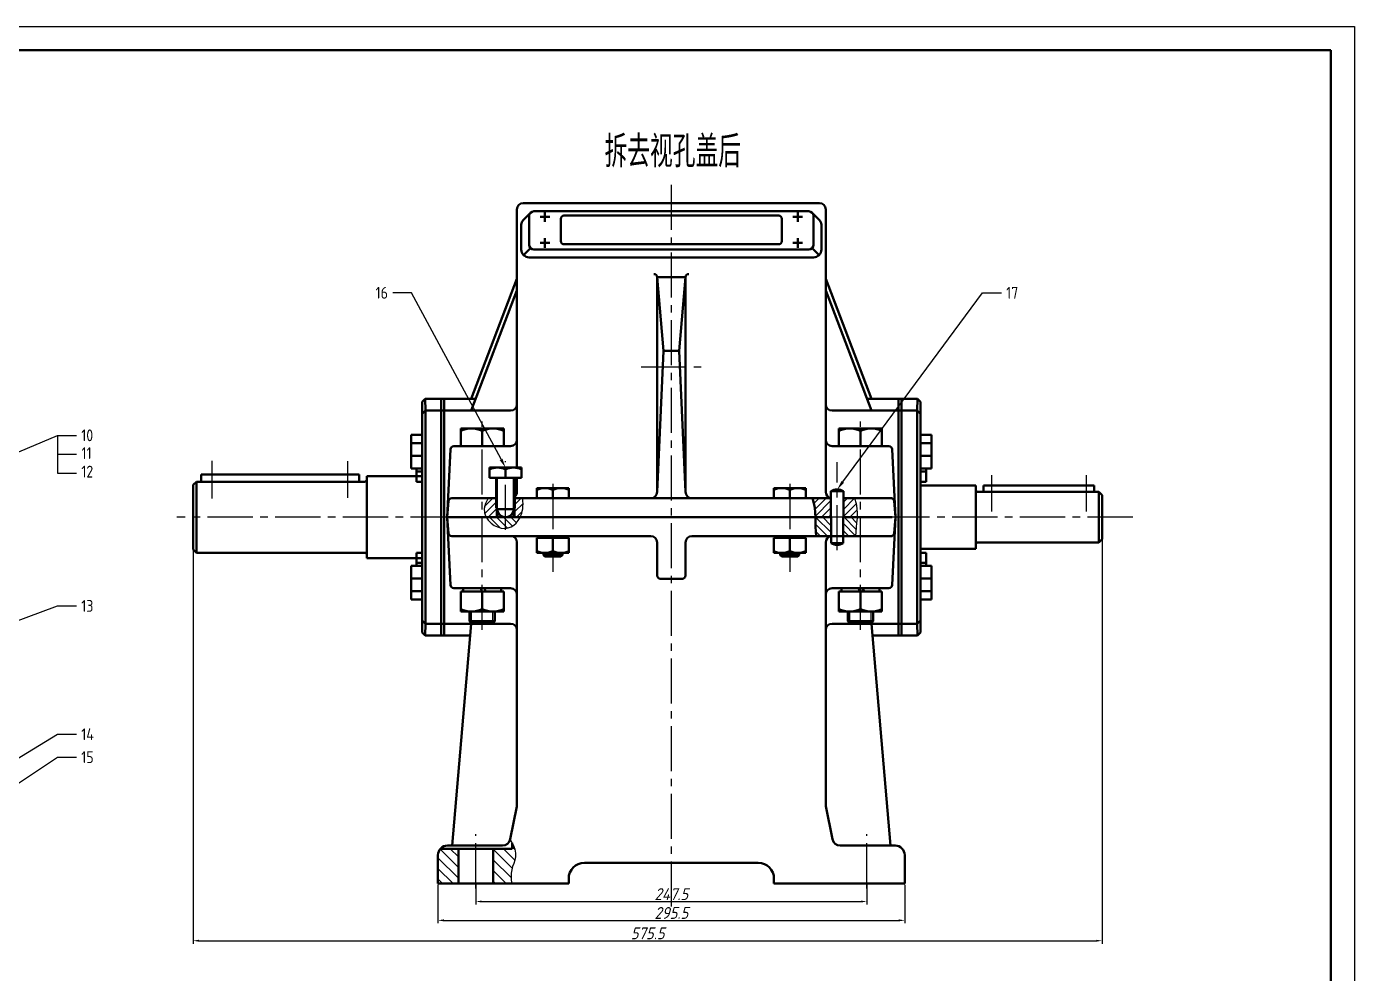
# Model space of a CAD drawing. Header units: millimetres. Extents: x -3078 to 425, y -739 to 825.
# Drawn here: x -2450 to -1889, y 229 to 629 of the extents above; entities that cross this region are included whole.
import ezdxf
from ezdxf import colors
from ezdxf.entities.mleader import LeaderData, LeaderLine
from ezdxf.math import Vec2, Vec3

# ---------------------------------------------------------------- set-up
doc = ezdxf.new("R2010")
doc.units = ezdxf.units.MM
doc.linetypes.add('CENTER2', pattern=[28.575, 19.05, -3.175, 3.175, -3.175])
doc.layers.add('中心线', color=1, linetype='CENTER2')
doc.layers.add('细实线', color=7, linetype='Continuous')
doc.layers.add('图层1', color=7, linetype='Continuous', lineweight=50)
doc.layers.add('粗实线', color=7, linetype='Continuous', lineweight=50)
doc.styles.add('GB字体', font='gbenor.shx', dxfattribs={"height": 5, "bigfont": 'gbcbig.shx'})
doc.styles.add('公差', font='gbenor.shx', dxfattribs={"height": 5})
doc.styles.add('标注', font='isocp.shx', dxfattribs={"oblique": 15, "height": 5, "bigfont": 'gbcbig.shx'})
doc.dimstyles.new('1比1.5', dxfattribs={"dimtxt": 5, "dimasz": 2.5, "dimexe": 1.25, "dimexo": 0.625, "dimtad": 1, "dimlfac": 1.5, "dimdsep": 46, "dimtxsty": '标注', "dimcen": 2.5, "dimadec": 0, "dimazin": 0, "dimtfac": 1, "dimtmove": 0, "dimatfit": 3, "dimfxl": 1, "dimarcsym": 0})
pattern_1 = [(135, (-3048.1508, 293.5934), (-1.4967094, -1.4967094), [])]
pattern_2 = [(45, (-3048.1508, 293.5934), (-1.4967094, 1.4967094), [])]

# ---------------------------------------------------------------- blocks, each defined once
blk = doc.blocks.new('*D59')
at = {"layer": 'Defpoints', "color": 0, "transparency": 16777216}
for p in [(-2260.33, 267.36), (-2095.33, 267.36), (-2095.33, 259.73)]:
    blk.add_point(p, dxfattribs=at)
at = {"layer": '细实线', "color": 0, "lineweight": -2, "transparency": 16777216}
for p, q in [((-2260.33, 266.74), (-2260.33, 258.48)), ((-2095.33, 266.74), (-2095.33, 258.48)), ((-2257.83, 259.73), (-2097.83, 259.73))]:
    blk.add_line(p, q, dxfattribs=at)
at = {"layer": '细实线', "color": 0, "transparency": 16777216}
for points in [[(-2257.83, 260.15), (-2257.83, 259.31), (-2260.33, 259.73)], [(-2097.83, 260.15), (-2097.83, 259.31), (-2095.33, 259.73)]]:
    blk.add_solid(points, dxfattribs=at)
at = {"layer": '细实线', "color": 0, "transparency": 16777216, "insert": (-2177.83, 262.85), "char_height": 5, "attachment_point": 5, "style": '标注'}
blk.add_mtext('247.5', dxfattribs=at)
blk = doc.blocks.new('*D60')
at = {"layer": 'Defpoints', "color": 0, "transparency": 16777216}
for p in [(-2276.33, 267.36), (-2079.33, 267.36), (-2079.33, 251.78)]:
    blk.add_point(p, dxfattribs=at)
at = {"layer": '细实线', "color": 0, "lineweight": -2, "transparency": 16777216}
for p, q in [((-2276.33, 266.74), (-2276.33, 250.53)), ((-2079.33, 266.74), (-2079.33, 250.53)), ((-2273.83, 251.78), (-2081.83, 251.78))]:
    blk.add_line(p, q, dxfattribs=at)
at = {"layer": '细实线', "color": 0, "transparency": 16777216}
for points in [[(-2273.83, 252.2), (-2273.83, 251.36), (-2276.33, 251.78)], [(-2081.83, 252.2), (-2081.83, 251.36), (-2079.33, 251.78)]]:
    blk.add_solid(points, dxfattribs=at)
at = {"layer": '细实线', "color": 0, "transparency": 16777216, "insert": (-2177.83, 254.91), "char_height": 5, "attachment_point": 5, "style": '标注'}
blk.add_mtext('295.5', dxfattribs=at)
blk = doc.blocks.new('*D61')
at = {"layer": 'Defpoints', "color": 0, "transparency": 16777216}
for p in [(-2379.67, 422.03), (-1996, 422.03), (-1996, 243.18)]:
    blk.add_point(p, dxfattribs=at)
at = {"layer": '细实线', "color": 0, "lineweight": -2, "transparency": 16777216}
for p, q in [((-2379.67, 421.41), (-2379.67, 241.93)), ((-1996, 421.41), (-1996, 241.93)), ((-2377.17, 243.18), (-1998.5, 243.18))]:
    blk.add_line(p, q, dxfattribs=at)
at = {"layer": '细实线', "color": 0, "transparency": 16777216}
for points in [[(-2377.17, 243.6), (-2377.17, 242.76), (-2379.67, 243.18)], [(-1998.5, 243.6), (-1998.5, 242.76), (-1996, 243.18)]]:
    blk.add_solid(points, dxfattribs=at)
at = {"layer": '细实线', "color": 0, "transparency": 16777216, "insert": (-2187.83, 246.3), "char_height": 5, "attachment_point": 5, "style": '标注'}
blk.add_mtext('575.5', dxfattribs=at)

msp = doc.modelspace()

# ---------------------------------------------------------------- hatches: boundary and pattern name
at = {"layer": '细实线'}
h = msp.add_hatch(dxfattribs=at)
h.set_pattern_fill('ANSI31', color=256, scale=0.666667)
h.set_pattern_definition(pattern_2)
edge = h.paths.add_edge_path()
edge.add_line((-2251.8343, 426.03), (-2251.8343, 430.03))
edge.add_line((-2251.8343, 430.03), (-2255.1329, 430.03))
edge.add_spline(control_points=[(-2255.1329, 430.03), (-2257.2671, 426.8774), (-2257.1403, 424.1432), (-2256.0006, 422.03)], knot_values=[0.11115234, 0.11115234, 0.11115234, 0.11115234, 0.56968515, 0.56968515, 0.56968515, 0.56968515], degree=3, periodic=0)
edge.add_line((-2256.0006, 422.03), (-2251.8343, 422.03))
edge.add_line((-2251.8343, 422.03), (-2251.8343, 426.03))
edge = h.paths.add_edge_path()
edge.add_spline(control_points=[(-2241.6059, 422.03), (-2240.5523, 424.2242), (-2240.1852, 426.9164), (-2240.5767, 430.03)], knot_values=[2.01723237, 2.01723237, 2.01723237, 2.01723237, 2.64449308, 2.64449308, 2.64449308, 2.64449308], degree=3, periodic=0)
edge.add_line((-2240.5767, 430.03), (-2243.8343, 430.03))
edge.add_line((-2243.8343, 430.03), (-2243.8343, 426.03))
edge.add_line((-2243.8343, 426.03), (-2243.8343, 422.03))
edge.add_line((-2243.8343, 422.03), (-2241.6059, 422.03))
h = msp.add_hatch(dxfattribs=at)
h.set_pattern_fill('ANSI31', color=256, scale=0.666667)
h.set_pattern_definition(pattern_2)
edge = h.paths.add_edge_path()
edge.add_line((-2110.4894, 430.03), (-2118.3169, 430.03))
edge.add_spline(control_points=[(-2118.3169, 430.03), (-2117.282, 427.3527), (-2117.0725, 424.6794), (-2117.021, 422.03)], knot_values=[0.15038713, 0.15038713, 0.15038713, 0.15038713, 0.44513152, 0.44513152, 0.44513152, 0.44513152], degree=3, periodic=0)
edge.add_line((-2117.021, 422.03), (-2110.4586, 422.03))
edge.add_line((-2110.4586, 422.03), (-2110.4894, 430.03))
edge = h.paths.add_edge_path()
edge.add_spline(control_points=[(-2099.4279, 422.03), (-2099.3078, 424.5637), (-2099.474, 427.2239), (-2100.4927, 430.03)], knot_values=[0.17560072, 0.17560072, 0.17560072, 0.17560072, 0.45420087, 0.45420087, 0.45420087, 0.45420087], degree=3, periodic=0)
edge.add_line((-2100.4927, 430.03), (-2105.1792, 430.03))
edge.add_line((-2105.1792, 430.03), (-2105.21, 422.03))
edge.add_line((-2105.21, 422.03), (-2099.4279, 422.03))
h = msp.add_hatch(dxfattribs=at)
h.set_pattern_fill('ANSI31', color=256, scale=0.666667, angle=90)
h.set_pattern_definition(pattern_1)
edge = h.paths.add_edge_path()
edge.add_line((-2247.8343, 422.03), (-2256.0006, 422.03))
edge.add_spline(control_points=[(-2256.0006, 422.03), (-2254.931, 420.047), (-2251.711, 417.6896), (-2248.8674, 417.258), (-2247.8343, 417.329)], knot_values=[0.56968515, 0.56968515, 0.56968515, 0.56968515, 1, 1.27605491, 1.27605491, 1.27605491, 1.27605491], degree=3, periodic=0)
edge.add_line((-2247.8343, 417.329), (-2247.8343, 422.03))
edge = h.paths.add_edge_path()
edge.add_spline(control_points=[(-2247.8343, 417.329), (-2245.1251, 417.5152), (-2242.9021, 419.3933), (-2241.6348, 421.9698), (-2241.6059, 422.03)], knot_values=[1.27605491, 1.27605491, 1.27605491, 1.27605491, 2, 2.01723237, 2.01723237, 2.01723237, 2.01723237], degree=3, periodic=0)
edge.add_line((-2241.6059, 422.03), (-2247.8343, 422.03))
edge.add_line((-2247.8343, 422.03), (-2247.8343, 417.329))
h = msp.add_hatch(dxfattribs=at)
h.set_pattern_fill('ANSI31', color=256, scale=0.666667, angle=90)
h.set_pattern_definition(pattern_1)
edge = h.paths.add_edge_path()
edge.add_line((-2110.4278, 414.03), (-2110.4586, 422.03))
edge.add_line((-2110.4586, 422.03), (-2117.021, 422.03))
edge.add_spline(control_points=[(-2117.021, 422.03), (-2116.9686, 419.3314), (-2117.0803, 416.6577), (-2116.6509, 414.03)], knot_values=[0.44513152, 0.44513152, 0.44513152, 0.44513152, 0.74536124, 0.74536124, 0.74536124, 0.74536124], degree=3, periodic=0)
edge.add_line((-2116.6509, 414.03), (-2110.4278, 414.03))
edge = h.paths.add_edge_path()
edge.add_line((-2105.2407, 414.03), (-2100.1114, 414.03))
edge.add_spline(control_points=[(-2100.1114, 414.03), (-2100.0477, 416.5583), (-2099.5613, 419.2161), (-2099.4279, 422.03)], knot_values=[0.45420087, 0.45420087, 0.45420087, 0.45420087, 0.76362351, 0.76362351, 0.76362351, 0.76362351], degree=3, periodic=0)
edge.add_line((-2099.4279, 422.03), (-2105.21, 422.03))
edge.add_line((-2105.21, 422.03), (-2105.2407, 414.03))
h = msp.add_hatch(dxfattribs=at)
h.set_pattern_fill('ANSI31', color=256, angle=90)
h.paths.add_polyline_path([(-2267.6676, 282.03), (-2275.3157, 282.03, 0.18448309), (-2276.3343, 279.3634), (-2276.3343, 267.3634), (-2267.6676, 267.3634)])
edge = h.paths.add_edge_path()
edge.add_spline(control_points=[(-2245.2683, 267.3634), (-2245.5052, 269.2625), (-2245.734, 274.9878), (-2242.1031, 279.2957), (-2245.001, 284.5352)], knot_values=[0.27015132, 0.27015132, 0.27015132, 0.27015132, 0.67180351, 1.40165219, 1.40165219, 1.40165219, 1.40165219], degree=3, periodic=0)
edge.add_line((-2245.001, 284.5352), (-2245.001, 282.03))
edge.add_line((-2245.001, 282.03), (-2253.001, 282.03))
edge.add_line((-2253.001, 282.03), (-2253.001, 267.3634))
edge.add_line((-2253.001, 267.3634), (-2245.2683, 267.3634))

# ---------------------------------------------------------------- linework, layer by layer
msp.add_lwpolyline([(-3078.4892, 629.2199), (-1889.4892, 629.2199), (-1889.4892, -211.7801), (-3078.4892, -211.7801)], close=True)
at = {"layer": '中心线'}
for p, q in [((-2177.8343, 562.4256), (-2177.8343, 257.2063)), ((-2190.5916, 485.4858), (-2165.0769, 485.4858)), ((-2257.6676, 374.4794), (-2257.6676, 462.4678)), ((-2098.001, 374.4794), (-2098.001, 462.4678)), ((-2371.6676, 429.9168), (-2371.6676, 445.8408)), ((-2314.3343, 430.1541), (-2314.3343, 445.6907)), ((-2247.8343, 416.6781), (-2247.8343, 445.6538)), ((-2107.8343, 408.0637), (-2107.8343, 445.1967)), ((-2042.6676, 439.7195), (-2042.6676, 424.491)), ((-2002.6676, 439.7195), (-2002.6676, 424.491)), ((-2227.8343, 436.0584), (-2227.8343, 399.0131)), ((-2127.8343, 436.0584), (-2127.8343, 399.0131)), ((-1983.0676, 422.03), (-2386.5511, 422.03)), ((-2260.3343, 265.259), (-2260.3343, 288.1584)), ((-2095.3343, 265.259), (-2095.3343, 288.1584))]:
    msp.add_line(p, q, dxfattribs=at)
at = {"layer": '图层1'}
for p, q in [((-1899.4892, 619.2199), (-3053.4892, 619.2199)), ((-1899.4892, -201.7801), (-1899.4892, 619.2199))]:
    msp.add_line(p, q, dxfattribs=at)
at = {"layer": '粗实线'}
for p, q in [((-2243.001, 442.9634), (-2243.001, 552.03)), ((-2237.2485, 550.6166), (-2240.3866, 547.4785)), ((-2240.3343, 554.6967), (-2177.8343, 554.6967)), ((-2119.8343, 551.2024), (-2235.8343, 551.2024)), ((-2231.1676, 548.8033), (-2231.1676, 550.8033)), ((-2132.501, 549.3843), (-2223.1676, 549.3843)), ((-2115.3343, 554.6967), (-2177.8343, 554.6967)), ((-2124.501, 548.8033), (-2124.501, 550.8033)), ((-2118.4201, 550.6166), (-2115.282, 547.4785)), ((-2112.6676, 432.6865), (-2112.6676, 552.03)), ((-2241.1676, 535.0908), (-2241.1676, 545.5929)), ((-2237.8343, 549.2024), (-2237.8343, 537.0908)), ((-2231.1676, 548.8033), (-2233.1676, 548.8033)), ((-2231.1676, 548.8033), (-2229.1676, 548.8033)), ((-2231.1676, 548.8033), (-2231.1676, 546.8033)), ((-2224.501, 548.051), (-2224.501, 538.5908)), ((-2131.1676, 538.5908), (-2131.1676, 548.051)), ((-2124.501, 548.8033), (-2126.501, 548.8033)), ((-2124.501, 548.8033), (-2122.501, 548.8033)), ((-2124.501, 548.8033), (-2124.501, 546.8033)), ((-2117.8343, 537.0908), (-2117.8343, 549.2024)), ((-2114.501, 535.0908), (-2114.501, 545.5929)), ((-2231.1676, 537.8385), (-2231.1676, 539.8385)), ((-2124.501, 537.8385), (-2124.501, 539.8385)), ((-2241.1676, 534.4241), (-2241.1676, 534.4241)), ((-2237.2485, 535.6765), (-2240.1913, 532.7337)), ((-2237.8343, 537.7574), (-2237.8343, 537.7574)), ((-2237.8343, 537.7574), (-2237.8343, 537.7574)), ((-2235.8343, 535.0908), (-2177.8343, 535.0908)), ((-2231.1676, 537.8385), (-2233.1676, 537.8385)), ((-2231.1676, 537.8385), (-2229.1676, 537.8385)), ((-2231.1676, 537.8385), (-2231.1676, 535.8385)), ((-2223.1676, 537.2575), (-2177.8343, 537.2575)), ((-2177.8343, 537.2575), (-2132.501, 537.2575)), ((-2177.8343, 535.0908), (-2119.8343, 535.0908)), ((-2124.501, 537.8385), (-2126.501, 537.8385)), ((-2124.501, 537.8385), (-2122.501, 537.8385)), ((-2124.501, 537.8385), (-2124.501, 535.8385)), ((-2118.4201, 535.6765), (-2115.4773, 532.7337)), ((-2237.8343, 531.7574), (-2117.8343, 531.7574)), ((-2243.001, 522.6967), (-2262.3343, 472.03)), ((-2171.8343, 523.3642), (-2183.8343, 523.3642)), ((-2183.8343, 523.3642), (-2183.8343, 432.6967)), ((-2181.1676, 492.3067), (-2183.8343, 523.3642)), ((-2174.501, 492.3067), (-2171.8343, 523.3642)), ((-2171.8343, 432.6967), (-2171.8343, 523.3642)), ((-2171.8343, 523.3642), (-2171.8343, 523.3642)), ((-2170.501, 524.6976), (-2170.501, 524.6976)), ((-2112.6676, 522.6967), (-2093.3343, 472.03)), ((-2262.3343, 467.03), (-2243.001, 517.6967)), ((-2093.3343, 467.03), (-2112.6676, 517.6967)), ((-2181.1676, 492.3067), (-2183.8343, 432.6967)), ((-2177.8343, 492.3067), (-2181.1676, 492.3067)), ((-2177.8343, 492.3067), (-2174.501, 492.3067)), ((-2174.501, 492.3067), (-2171.8343, 432.6967)), ((-2283.0566, 470.6968), (-2281.7381, 472.03)), ((-2275.001, 472.03), (-2281.7381, 472.03)), ((-2281.7381, 472.03), (-2281.6676, 467.03)), ((-2260.4264, 472.03), (-2275.001, 472.03)), ((-2275.001, 472.03), (-2275.001, 467.03)), ((-2273.6676, 467.03), (-2273.6676, 472.03)), ((-2095.2422, 472.03), (-2080.6676, 472.03)), ((-2082.001, 467.03), (-2082.001, 472.03)), ((-2080.6676, 472.03), (-2080.6676, 467.03)), ((-2080.6676, 472.03), (-2073.9304, 472.03)), ((-2073.9304, 472.03), (-2074.001, 467.03)), ((-2072.6119, 470.6968), (-2073.9304, 472.03)), ((-2283.0566, 470.6968), (-2283.001, 465.6967)), ((-2283.001, 465.6967), (-2281.6676, 467.03)), ((-2283.001, 465.6967), (-2283.001, 378.3634)), ((-2275.001, 467.03), (-2281.6676, 467.03)), ((-2281.6676, 377.03), (-2281.6676, 467.03)), ((-2273.6676, 467.03), (-2275.001, 467.03)), ((-2275.001, 467.03), (-2275.001, 377.03)), ((-2245.6676, 467.03), (-2273.6676, 467.03)), ((-2273.6676, 467.03), (-2273.6676, 377.03)), ((-2245.6676, 467.03), (-2262.3343, 467.03)), ((-2110.001, 467.03), (-2082.001, 467.03)), ((-2110.001, 467.03), (-2093.3343, 467.03)), ((-2082.001, 467.03), (-2082.001, 377.03)), ((-2082.001, 467.03), (-2080.6676, 467.03)), ((-2080.6676, 467.03), (-2080.6676, 377.03)), ((-2080.6676, 467.03), (-2074.001, 467.03)), ((-2072.6676, 465.6967), (-2074.001, 467.03)), ((-2074.001, 377.03), (-2074.001, 467.03)), ((-2072.6119, 470.6968), (-2072.6676, 465.6967)), ((-2072.6676, 465.6967), (-2072.6676, 378.3634)), ((-2283.001, 456.8262), (-2287.6676, 456.8262)), ((-2287.6676, 456.8262), (-2287.6676, 453.2906)), ((-2266.7343, 459.4967), (-2248.601, 459.4967)), ((-2266.7343, 452.03), (-2266.7343, 459.4967)), ((-2257.6676, 459.4967), (-2257.6676, 452.03)), ((-2257.6676, 459.4967), (-2248.601, 459.4967)), ((-2248.601, 459.4967), (-2248.601, 452.03)), ((-2088.9343, 459.4967), (-2107.0676, 459.4967)), ((-2107.0676, 459.4967), (-2107.0676, 452.03)), ((-2098.001, 459.4967), (-2107.0676, 459.4967)), ((-2098.001, 459.4967), (-2098.001, 452.03)), ((-2088.9343, 452.03), (-2088.9343, 459.4967)), ((-2072.6676, 456.8262), (-2068.001, 456.8262)), ((-2068.001, 456.8262), (-2068.001, 453.2906)), ((-2283.001, 453.2906), (-2287.6676, 453.2906)), ((-2287.6676, 453.2906), (-2287.6676, 442.624)), ((-2271.001, 450.6967), (-2272.4997, 422.0998)), ((-2269.6676, 452.03), (-2245.6676, 452.03)), ((-2248.601, 452.03), (-2266.7343, 452.03)), ((-2257.6676, 452.03), (-2249.6676, 452.03)), ((-2086.001, 452.03), (-2110.001, 452.03)), ((-2107.0676, 452.03), (-2088.9343, 452.03)), ((-2098.001, 452.03), (-2106.001, 452.03)), ((-2084.6676, 450.6967), (-2083.1689, 422.0998)), ((-2072.6676, 453.2906), (-2068.001, 453.2906)), ((-2068.001, 453.2906), (-2068.001, 442.624)), ((-2283.001, 447.9573), (-2287.6676, 447.9573)), ((-2254.6343, 442.9634), (-2241.0343, 442.9634)), ((-2254.6343, 438.6967), (-2254.6343, 442.9634)), ((-2247.8343, 442.9634), (-2247.8343, 438.6967)), ((-2247.8343, 442.9634), (-2241.0343, 442.9634)), ((-2241.0343, 442.9634), (-2241.0343, 438.6967)), ((-2072.6676, 447.9573), (-2068.001, 447.9573)), ((-2309.6676, 440.03), (-2376.3343, 440.03)), ((-2376.3343, 440.03), (-2376.3343, 437.03)), ((-2309.6676, 437.03), (-2309.6676, 440.03)), ((-2306.3343, 438.0967), (-2306.3343, 439.3634)), ((-2306.3343, 439.3634), (-2306.3343, 404.6967)), ((-2306.3343, 404.6967), (-2306.3343, 439.3634)), ((-2306.3343, 439.3634), (-2283.001, 439.3634)), ((-2287.6676, 442.624), (-2283.001, 442.624)), ((-2285.401, 437.0243), (-2285.401, 442.624)), ((-2285.401, 441.3576), (-2283.001, 441.3576)), ((-2283.001, 404.6967), (-2283.001, 439.3634)), ((-2241.0343, 438.6967), (-2254.6343, 438.6967)), ((-2251.8343, 426.03), (-2251.8343, 438.6967)), ((-2247.8343, 438.6967), (-2243.8343, 438.6967)), ((-2243.8343, 438.6967), (-2243.8343, 426.03)), ((-2243.001, 432.6967), (-2243.001, 438.6967)), ((-2068.001, 442.624), (-2072.6676, 442.624)), ((-2070.2676, 441.3576), (-2072.6676, 441.3576)), ((-2070.2676, 437.0243), (-2070.2676, 442.624)), ((-2378.3343, 437.03), (-2379.6676, 435.6967)), ((-2379.6676, 408.3634), (-2379.6676, 435.6967)), ((-2378.3343, 437.03), (-2307.401, 437.03)), ((-2378.3343, 437.03), (-2378.3343, 407.03)), ((-2283.001, 437.0243), (-2285.401, 437.0243)), ((-2234.6343, 434.2967), (-2221.0343, 434.2967)), ((-2234.6343, 430.03), (-2234.6343, 434.2967)), ((-2227.8343, 434.2967), (-2227.8343, 430.03)), ((-2227.8343, 434.2967), (-2221.0343, 434.2967)), ((-2221.0343, 434.2967), (-2221.0343, 430.03)), ((-2121.0343, 434.2967), (-2134.6343, 434.2967)), ((-2134.6343, 434.2967), (-2134.6343, 430.03)), ((-2127.8343, 434.2967), (-2134.6343, 434.2967)), ((-2127.8343, 434.2967), (-2127.8343, 430.03)), ((-2121.0343, 430.03), (-2121.0343, 434.2967)), ((-2105.1676, 433.03), (-2110.501, 433.03)), ((-2110.501, 433.03), (-2110.4163, 411.03)), ((-2105.1676, 433.03), (-2105.2523, 411.03)), ((-2072.6676, 437.0243), (-2070.2676, 437.0243)), ((-2049.3343, 435.3634), (-2072.6676, 435.3634)), ((-2072.6676, 435.3634), (-2072.6676, 408.6967)), ((-2049.3343, 433.7634), (-2049.3343, 435.3634)), ((-2049.3343, 408.6967), (-2049.3343, 435.3634)), ((-1997.3343, 432.6967), (-2048.2676, 432.6967)), ((-1999.3343, 435.3634), (-2046.001, 435.3634)), ((-2046.001, 435.3634), (-2046.001, 432.6967)), ((-1999.3343, 432.6967), (-1999.3343, 435.3634)), ((-1997.3343, 432.6967), (-1996.001, 431.3634)), ((-1997.3343, 432.6967), (-1997.3343, 411.3634)), ((-2272.4863, 422.0992), (-2271.8387, 428.8245)), ((-2270.5115, 430.03), (-2251.8343, 430.03)), ((-2251.2343, 425.43), (-2251.8343, 426.03)), ((-2244.4343, 425.43), (-2243.8343, 426.03)), ((-2221.0343, 430.03), (-2243.8343, 430.03)), ((-2219.8343, 430.03), (-2235.8343, 430.03)), ((-2110.4894, 430.03), (-2221.0343, 430.03)), ((-2186.501, 430.03), (-2188.834, 430.03)), ((-2177.8343, 430.03), (-2171.8343, 430.03)), ((-2169.1676, 430.03), (-2163.8601, 430.03)), ((-2135.8343, 430.03), (-2119.8343, 430.03)), ((-2134.6343, 430.03), (-2121.0343, 430.03)), ((-2084.6676, 430.03), (-2105.1792, 430.03)), ((-2083.1823, 422.0992), (-2083.8299, 428.8245)), ((-1996.001, 412.6967), (-1996.001, 431.3634)), ((-2110.4586, 422.03), (-2272.5015, 422.03)), ((-2271.001, 393.3634), (-2272.4997, 421.9603)), ((-2272.4863, 421.9609), (-2271.8387, 415.2356)), ((-2251.2343, 425.43), (-2244.4343, 425.43)), ((-2251.2343, 425.43), (-2251.2343, 422.03)), ((-2244.4343, 425.43), (-2244.4343, 422.03)), ((-2084.6676, 422.03), (-2105.21, 422.03)), ((-2084.6676, 393.3634), (-2083.1689, 421.9603)), ((-2083.1823, 421.9609), (-2083.8299, 415.2356)), ((-2270.5115, 414.03), (-2228.2192, 414.03)), ((-2243.001, 300.1621), (-2243.001, 411.3634)), ((-2234.6343, 413.3634), (-2221.0343, 413.3634)), ((-2234.6343, 406.9634), (-2234.6343, 413.3634)), ((-2233.8343, 413.3634), (-2233.8343, 414.03)), ((-2233.8343, 413.3634), (-2221.8343, 413.3634)), ((-2233.8343, 413.3634), (-2221.8343, 413.3634)), ((-2228.2192, 414.03), (-2227.8343, 413.3634)), ((-2186.501, 414.03), (-2228.2192, 414.03)), ((-2227.8343, 413.3634), (-2227.8343, 406.9634)), ((-2227.8343, 413.3634), (-2221.0343, 413.3634)), ((-2227.0645, 414.03), (-2226.6796, 413.3634)), ((-2221.8343, 414.03), (-2221.8343, 413.3634)), ((-2221.0343, 413.3634), (-2221.0343, 406.9634)), ((-2186.501, 414.03), (-2190.8856, 414.03)), ((-2183.8343, 397.3634), (-2183.8343, 411.3634)), ((-2171.8343, 397.3634), (-2171.8343, 411.3634)), ((-2084.6676, 414.03), (-2169.1676, 414.03)), ((-2169.1676, 414.03), (-2157.5044, 414.03)), ((-2121.0343, 413.3634), (-2134.6343, 413.3634)), ((-2134.6343, 413.3634), (-2134.6343, 406.9634)), ((-2127.8343, 413.3634), (-2134.6343, 413.3634)), ((-2133.8343, 414.03), (-2133.8343, 413.3634)), ((-2121.8343, 413.3634), (-2133.8343, 413.3634)), ((-2121.8343, 413.3634), (-2133.8343, 413.3634)), ((-2128.2192, 414.03), (-2127.8343, 413.3634)), ((-2127.8343, 413.3634), (-2127.8343, 406.9634)), ((-2127.0645, 414.03), (-2126.6796, 413.3634)), ((-2121.8343, 413.3634), (-2121.8343, 414.03)), ((-2121.0343, 406.9634), (-2121.0343, 413.3634)), ((-2112.6676, 300.03), (-2112.6676, 411.3634)), ((-2105.2523, 411.03), (-2110.4163, 411.03)), ((-2049.3343, 408.6967), (-2049.3343, 410.2967)), ((-1997.3343, 411.3634), (-2048.2676, 411.3634)), ((-1997.3343, 411.3634), (-1996.001, 412.6967)), ((-2378.3343, 407.03), (-2379.6676, 408.3634)), ((-2307.401, 407.03), (-2378.3343, 407.03)), ((-2306.3343, 404.6967), (-2306.3343, 405.9634)), ((-2283.001, 404.6967), (-2306.3343, 404.6967)), ((-2283.001, 407.0358), (-2285.401, 407.0358)), ((-2285.401, 407.0358), (-2285.401, 401.4361)), ((-2234.6343, 406.9634), (-2221.0343, 406.9634)), ((-2231.8343, 405.9634), (-2231.8343, 406.9634)), ((-2231.2343, 405.3634), (-2231.8343, 405.9634)), ((-2223.8343, 405.9634), (-2231.8343, 405.9634)), ((-2227.8343, 405.3634), (-2231.2343, 405.3634)), ((-2227.8343, 405.3634), (-2224.4343, 405.3634)), ((-2224.4343, 405.3634), (-2223.8343, 405.9634)), ((-2223.8343, 405.9634), (-2223.8343, 406.9634)), ((-2121.0343, 406.9634), (-2134.6343, 406.9634)), ((-2131.8343, 405.9634), (-2131.8343, 406.9634)), ((-2131.2343, 405.3634), (-2131.8343, 405.9634)), ((-2131.8343, 405.9634), (-2123.8343, 405.9634)), ((-2127.8343, 405.3634), (-2131.2343, 405.3634)), ((-2127.8343, 405.3634), (-2124.4343, 405.3634)), ((-2124.4343, 405.3634), (-2123.8343, 405.9634)), ((-2123.8343, 405.9634), (-2123.8343, 406.9634)), ((-2072.6676, 408.6967), (-2049.3343, 408.6967)), ((-2072.6676, 407.0358), (-2070.2676, 407.0358)), ((-2070.2676, 407.0358), (-2070.2676, 401.4361)), ((-2287.6676, 390.7695), (-2287.6676, 401.4361)), ((-2287.6676, 401.4361), (-2283.001, 401.4361)), ((-2285.401, 402.7025), (-2283.001, 402.7025)), ((-2070.2676, 402.7025), (-2072.6676, 402.7025)), ((-2068.001, 401.4361), (-2072.6676, 401.4361)), ((-2068.001, 390.7695), (-2068.001, 401.4361)), ((-2283.001, 396.1028), (-2287.6676, 396.1028)), ((-2177.8343, 396.03), (-2182.501, 396.03)), ((-2177.8343, 396.03), (-2173.1676, 396.03)), ((-2072.6676, 396.1028), (-2068.001, 396.1028)), ((-2283.001, 390.7695), (-2287.6676, 390.7695)), ((-2287.6676, 387.2339), (-2287.6676, 390.7695)), ((-2283.001, 387.2339), (-2287.6676, 387.2339)), ((-2245.6676, 392.03), (-2269.6676, 392.03)), ((-2266.7343, 390.6967), (-2248.601, 390.6967)), ((-2266.7343, 382.1634), (-2266.7343, 390.6967)), ((-2249.6676, 392.03), (-2265.6676, 392.03)), ((-2265.6676, 392.03), (-2265.6676, 390.6967)), ((-2265.6676, 390.6967), (-2249.6676, 390.6967)), ((-2265.6676, 390.6967), (-2249.6676, 390.6967)), ((-2258.4374, 392.03), (-2257.6676, 390.6967)), ((-2257.6676, 390.6967), (-2257.6676, 382.1634)), ((-2257.6676, 390.6967), (-2248.601, 390.6967)), ((-2256.8978, 392.03), (-2256.128, 390.6967)), ((-2249.6676, 390.6967), (-2249.6676, 392.03)), ((-2248.601, 390.6967), (-2248.601, 382.1634)), ((-2110.001, 392.03), (-2086.001, 392.03)), ((-2088.9343, 390.6967), (-2107.0676, 390.6967)), ((-2107.0676, 390.6967), (-2107.0676, 382.1634)), ((-2098.001, 390.6967), (-2107.0676, 390.6967)), ((-2106.001, 392.03), (-2090.001, 392.03)), ((-2106.001, 390.6967), (-2106.001, 392.03)), ((-2090.001, 390.6967), (-2106.001, 390.6967)), ((-2090.001, 390.6967), (-2106.001, 390.6967)), ((-2098.7708, 392.03), (-2098.001, 390.6967)), ((-2098.001, 390.6967), (-2098.001, 382.1634)), ((-2097.2312, 392.03), (-2096.4614, 390.6967)), ((-2090.001, 392.03), (-2090.001, 390.6967)), ((-2088.9343, 382.1634), (-2088.9343, 390.6967)), ((-2072.6676, 390.7695), (-2068.001, 390.7695)), ((-2072.6676, 387.2339), (-2068.001, 387.2339)), ((-2068.001, 387.2339), (-2068.001, 390.7695)), ((-2266.7343, 382.1634), (-2248.601, 382.1634)), ((-2263.001, 382.1634), (-2263.001, 378.1634)), ((-2252.3343, 378.1634), (-2252.3343, 382.1634)), ((-2088.9343, 382.1634), (-2107.0676, 382.1634)), ((-2103.3343, 378.1634), (-2103.3343, 382.1634)), ((-2092.6676, 382.1634), (-2092.6676, 378.1634)), ((-2283.0566, 373.3633), (-2283.001, 378.3634)), ((-2281.6676, 377.03), (-2283.001, 378.3634)), ((-2281.7381, 372.03), (-2281.6676, 377.03)), ((-2281.6676, 377.03), (-2245.6676, 377.03)), ((-2275.001, 372.03), (-2275.001, 377.03)), ((-2273.6676, 377.03), (-2273.6676, 372.03)), ((-2270.3343, 283.3634), (-2262.3343, 377.03)), ((-2263.001, 378.1634), (-2262.201, 377.3634)), ((-2263.001, 378.1634), (-2252.3343, 378.1634)), ((-2262.201, 377.3634), (-2253.1343, 377.3634)), ((-2253.1343, 377.3634), (-2252.3343, 378.1634)), ((-2074.001, 377.03), (-2110.001, 377.03)), ((-2102.5343, 377.3634), (-2103.3343, 378.1634)), ((-2092.6676, 378.1634), (-2103.3343, 378.1634)), ((-2093.4676, 377.3634), (-2102.5343, 377.3634)), ((-2092.6676, 378.1634), (-2093.4676, 377.3634)), ((-2085.3343, 283.3634), (-2093.3343, 377.03)), ((-2082.001, 377.03), (-2082.001, 372.03)), ((-2080.6676, 372.03), (-2080.6676, 377.03)), ((-2074.001, 377.03), (-2072.6676, 378.3634)), ((-2073.9304, 372.03), (-2074.001, 377.03)), ((-2072.6119, 373.3633), (-2072.6676, 378.3634)), ((-2283.0566, 373.3633), (-2281.7381, 372.03)), ((-2275.001, 372.03), (-2281.7381, 372.03)), ((-2281.7381, 372.03), (-2262.7613, 372.03)), ((-2262.7613, 372.03), (-2275.001, 372.03)), ((-2092.9072, 372.03), (-2080.6676, 372.03)), ((-2073.9304, 372.03), (-2092.9072, 372.03)), ((-2080.6676, 372.03), (-2073.9304, 372.03)), ((-2072.6119, 373.3633), (-2073.9304, 372.03)), ((-2243.001, 300.1621), (-2243.001, 351.6772)), ((-2112.6676, 300.03), (-2112.6676, 351.6772)), ((-2243.0268, 299.9006), (-2245.7984, 286.043)), ((-2112.6676, 300.03), (-2109.8702, 286.043)), ((-2245.001, 282.03), (-2275.3157, 282.03)), ((-2272.3343, 283.3634), (-2249.067, 283.3634)), ((-2249.067, 283.3634), (-2270.3343, 283.3634)), ((-2267.6676, 267.3634), (-2267.6676, 282.03)), ((-2253.001, 267.3634), (-2253.001, 282.03)), ((-2245.001, 284.5352), (-2245.001, 282.03)), ((-2083.1771, 283.3634), (-2106.6016, 283.3634)), ((-2106.6016, 283.3634), (-2085.3343, 283.3634)), ((-2276.3343, 267.3634), (-2276.3343, 279.3634)), ((-2214.501, 276.03), (-2177.8343, 276.03)), ((-2141.1676, 276.03), (-2177.8343, 276.03)), ((-2079.3343, 267.3634), (-2079.3343, 279.3634)), ((-2221.1676, 267.3634), (-2221.1676, 269.3634)), ((-2134.501, 267.3634), (-2134.501, 269.3634)), ((-2221.1676, 267.3634), (-2276.3343, 267.3634)), ((-2243.001, 267.3634), (-2276.3343, 267.3634)), ((-2260.3343, 267.3634), (-2267.6676, 267.3634)), ((-2260.3343, 267.3634), (-2253.001, 267.3634)), ((-2259.6676, 267.3634), (-2244.3343, 267.3634)), ((-2134.501, 267.3634), (-2079.3343, 267.3634))]:
    msp.add_line(p, q, dxfattribs=at)
for centre, radius, start, end in [((-2240.3343, 552.03), 2.6667, 90, 180), ((-2235.8343, 549.2024), 2, 90, 180), ((-2223.1676, 548.051), 1.3333, 90, 180), ((-2132.501, 548.051), 1.3333, 0, 90), ((-2119.8343, 549.2024), 2, 0, 90), ((-2115.3343, 552.03), 2.6667, 0, 90), ((-2238.501, 545.5929), 2.6667, 135, 180), ((-2117.1676, 545.5929), 2.6667, 0, 45), ((-2223.1676, 538.5908), 1.3333, 180, 270), ((-2132.501, 538.5908), 1.3333, 270, 0), ((-2237.8343, 535.0908), 3.3333, 180, 270), ((-2235.8343, 537.0908), 2, 180, 270), ((-2119.8343, 537.0908), 2, 270, 0), ((-2117.8343, 535.0908), 3.3333, 270, 0), ((-2185.1676, 523.3642), 1.3333, 0, 90), ((-2170.501, 523.3642), 1.3333, 90, 180), ((-2245.6676, 469.6967), 2.6667, 270, 0), ((-2110.001, 469.6967), 2.6667, 180, 270), ((-2262.201, 448.83), 10.6667, 64.849337, 115.150663), ((-2253.1343, 448.83), 10.6667, 64.849337, 115.150663), ((-2245.6676, 454.6967), 2.6667, 270, 0), ((-2110.001, 454.6967), 2.6667, 180, 270), ((-2102.5343, 448.83), 10.6667, 64.849337, 115.150663), ((-2093.4676, 448.83), 10.6667, 64.849337, 115.150663), ((-2269.6676, 450.6967), 1.3333, 90, 180), ((-2086.001, 450.6967), 1.3333, 0, 90), ((-2251.2343, 434.9634), 8, 64.849337, 115.150663), ((-2244.4343, 434.9634), 8, 64.849337, 115.150663), ((-2307.401, 438.0967), 1.0667, 270, 0), ((-2245.6676, 432.6967), 2.6667, 313.432537, 0), ((-2231.2343, 426.2967), 8, 64.849337, 115.150663), ((-2224.4343, 426.2967), 8, 64.849337, 115.150663), ((-2186.501, 432.6967), 2.6667, 270, 0), ((-2169.1676, 432.6967), 2.6667, 180, 270), ((-2131.2343, 426.2967), 8, 64.849337, 115.150663), ((-2124.4343, 426.2967), 8, 64.849337, 115.150663), ((-2110.001, 432.6865), 2.6667, 180, 259.442613), ((-2107.8343, 428.03), 5.6667, 61.927513, 118.072487), ((-2048.2676, 433.7634), 1.0667, 180, 270), ((-2270.5115, 428.6967), 1.3333, 90, 174.5), ((-2085.1571, 428.6967), 1.3333, 5.5, 90), ((-2271.1681, 422.03), 1.3333, 177, 183), ((-2247.8343, 425.43), 3.4, 180, 0), ((-2270.5115, 415.3634), 1.3333, 185.5, 270), ((-2085.1571, 415.3634), 1.3333, 270, 354.5), ((-2245.6676, 411.3634), 2.6667, 0, 90), ((-2186.501, 411.3634), 2.6667, 0, 90), ((-2169.1676, 411.3634), 2.6667, 90, 180), ((-2110.001, 411.3634), 2.6667, 99.208425, 180), ((-2107.8343, 415.6967), 5.3333, 241.044976, 298.955024), ((-2048.2676, 410.2967), 1.0667, 90, 180), ((-2307.401, 405.9634), 1.0667, 0, 90), ((-2231.2343, 414.9634), 8, 244.849337, 295.150663), ((-2224.4343, 414.9634), 8, 244.849337, 295.150663), ((-2131.2343, 414.9634), 8, 244.849337, 295.150663), ((-2124.4343, 414.9634), 8, 244.849337, 295.150663), ((-2269.6676, 393.3634), 1.3333, 180, 270), ((-2182.501, 397.3634), 1.3333, 180, 270), ((-2173.1676, 397.3634), 1.3333, 270, 0), ((-2086.001, 393.3634), 1.3333, 270, 0), ((-2245.6676, 389.3634), 2.6667, 0, 90), ((-2110.001, 389.3634), 2.6667, 90, 180), ((-2262.201, 392.83), 10.6667, 244.849337, 295.150663), ((-2253.1343, 392.83), 10.6667, 244.849337, 295.150663), ((-2102.5343, 392.83), 10.6667, 244.849337, 295.150663), ((-2093.4676, 392.83), 10.6667, 244.849337, 295.150663), ((-2245.6676, 374.3634), 2.6667, 0, 90), ((-2110.001, 374.3634), 2.6667, 90, 180), ((-2244.3343, 300.1621), 1.3333, 348.690068, 0), ((-2249.067, 286.6967), 3.3333, 270, 348.690068), ((-2106.6016, 286.6967), 3.3333, 191.309932, 270), ((-2272.3343, 279.3634), 4, 90, 180), ((-2083.3343, 279.3634), 4, 0, 90), ((-2214.501, 269.3634), 6.6667, 90, 180), ((-2141.1676, 269.3634), 6.6667, 360, 90)]:
    msp.add_arc(centre, radius, start, end, dxfattribs=at)
msp.add_open_spline([(-2118.3169, 430.03), (-2116.2279, 424.6255), (-2117.5018, 419.2374), (-2116.6509, 414.03)], degree=3, dxfattribs=at)
at = {"layer": '细实线'}
for p, q in [((-2436.9131, 456.595), (-2436.9131, 448.595)), ((-2436.9131, 448.595), (-2428.9131, 448.595)), ((-2436.9131, 448.595), (-2436.9131, 440.595)), ((-2436.9131, 440.595), (-2428.9131, 440.595)), ((-2251.2343, 425.43), (-2251.2343, 438.6967)), ((-2244.4343, 425.43), (-2244.4343, 438.6967)), ((-2251.8343, 426.03), (-2251.8343, 422.03)), ((-2243.8343, 426.03), (-2243.8343, 422.03)), ((-2231.2343, 405.3634), (-2231.2343, 406.9634)), ((-2224.4343, 405.3634), (-2224.4343, 406.9634)), ((-2131.2343, 405.3634), (-2131.2343, 406.9634)), ((-2124.4343, 405.3634), (-2124.4343, 406.9634)), ((-2262.201, 377.3634), (-2262.201, 382.1634)), ((-2253.1343, 377.3634), (-2253.1343, 382.1634)), ((-2102.5343, 377.3634), (-2102.5343, 382.1634)), ((-2093.4676, 377.3634), (-2093.4676, 382.1634))]:
    msp.add_line(p, q, dxfattribs=at)
for points, knots in [([(-2255.1329, 430.03), (-2259.2701, 423.9189), (-2250.0063, 414.2727), (-2241.1915, 419.803), (-2240.1744, 426.8308), (-2240.5767, 430.03)], [0.11115234, 0.11115234, 0.11115234, 0.11115234, 1, 2, 2.64449308, 2.64449308, 2.64449308, 2.64449308]), ([(-2245.8328, 285.8896), (-2241.7041, 279.752), (-2245.7462, 275.2937), (-2245.5052, 269.2625), (-2245.2683, 267.3634)], [0.20969517, 0.20969517, 0.20969517, 0.20969517, 1, 1.40165219, 1.40165219, 1.40165219, 1.40165219])]:
    msp.add_open_spline(points, degree=3, knots=knots, dxfattribs=at)
msp.add_open_spline([(-2100.4927, 430.03), (-2098.3426, 424.1073), (-2099.9904, 418.8347), (-2100.1114, 414.03)], degree=3, dxfattribs=at)

# ---------------------------------------------------------------- texts
at = {"layer": '粗实线', "insert": (-2206.0297, 583.1051), "char_height": 13.33333, "attachment_point": 1, "style": 'GB字体'}
msp.add_mtext_dynamic_manual_height_columns('拆去视孔盖后', width=59.912487, gutter_width=16.6667, heights=[0], dxfattribs=at)
at = {"layer": '细实线', "char_height": 5, "attachment_point": 1, "style": 'GB字体'}
for s, width, insert in [('11', 6.037335, (-2426.795, 451.5855)), ('12', 6.311838, (-2426.8786, 443.7671))]:
    msp.add_mtext_dynamic_manual_height_columns(s, width=width, gutter_width=20, heights=[0], dxfattribs=dict(at, insert=insert))

# ---------------------------------------------------------------- dimensions: what is measured, and where the dimension line sits
at = {"layer": '细实线'}
for base, p1, p2, picture, middle in [((-1996.001, 243.1787), (-2379.6676, 422.03), (-1996.001, 422.03), '*D61', (-2187.8343, 246.3037)), ((-2079.3343, 251.78), (-2276.3343, 267.3634), (-2079.3343, 267.3634), '*D60', (-2177.8343, 254.9055)), ((-2095.3343, 259.7292), (-2260.3343, 267.3634), (-2095.3343, 267.3634), '*D59', (-2177.8343, 262.8547))]:
    dim = msp.add_linear_dim(base=base, p1=p1, p2=p2, dimstyle='1比1.5', dxfattribs=at)
    dim.commit()
    dim.dimension.update_dxf_attribs({"geometry": picture, "text_midpoint": middle})

# ---------------------------------------------------------------- leaders
ml = msp.add_multileader_mtext('Standard', dxfattribs=at)
ml.set_content('16', color=256, style='公差')
ml.set_leader_properties()
ml.build(insert=Vec2(0, 0))
ctx = ml.context
ctx.base_point, ctx.char_height, ctx.plane_origin = Vec3(-2303.4047, 516.7968), 5, Vec3(-2247.8343, 442.9634)
ctx.text_align_type = 2
notes = []
notes.append((ctx, [(0, (1, 1, 0), (-2287.448, 516.7968), (-1, 0), 8, [(0, [(-2247.8343, 442.9634)], 0, [])])]))
ctx.mtext.insert, ctx.mtext.alignment, ctx.mtext.flow_direction = Vec3(-2297.448, 519.2968), 3, 5
ml = msp.add_multileader_mtext('Standard', dxfattribs=at)
ml.set_content('17', color=256, style='公差')
ml.set_leader_properties()
ml.build(insert=Vec2(0, 0))
ctx = ml.context
ctx.base_point, ctx.char_height, ctx.plane_origin = Vec3(-2038.4965, 516.7968), 5, Vec3(-2107.8343, 433.6967)
notes.append((ctx, [(0, (1, 1, 0), (-2046.4965, 516.7968), (1, 0), 8, [(0, [(-2107.8343, 433.6967)], 0, [])])]))
ctx.mtext.insert, ctx.mtext.flow_direction = Vec3(-2036.4965, 519.2968), 5
ml = msp.add_multileader_mtext('Standard', dxfattribs=at)
ml.set_content('10', color=256, style='公差')
ml.set_leader_properties()
ml.build(insert=Vec2(0, 0))
ctx = ml.context
ctx.base_point, ctx.char_height, ctx.plane_origin = Vec3(-2428.9131, 456.595), 5, Vec3(-2489.8014, 434.2967)
notes.append((ctx, [(0, (1, 1, 0), (-2436.9131, 456.595), (1, 0), 8, [(0, [(-2489.8014, 434.2967)], 0, [])])]))
ctx.mtext.insert, ctx.mtext.flow_direction = Vec3(-2426.9131, 459.095), 5
ml = msp.add_multileader_mtext('Standard', dxfattribs=at)
ml.set_content('13', color=256, style='公差')
ml.set_leader_properties()
ml.build(insert=Vec2(0, 0))
ctx = ml.context
ctx.base_point, ctx.char_height, ctx.plane_origin = Vec3(-2428.9131, 384.563), 5, Vec3(-2482.1084, 367.8027)
notes.append((ctx, [(0, (1, 1, 0), (-2436.9131, 384.563), (1, 0), 8, [(0, [(-2482.1084, 367.8027)], 0, [])])]))
ctx.mtext.insert, ctx.mtext.flow_direction = Vec3(-2426.9131, 387.063), 5
ml = msp.add_multileader_mtext('Standard', dxfattribs=at)
ml.set_content('14', color=256, style='公差')
ml.set_leader_properties()
ml.build(insert=Vec2(0, 0))
ctx = ml.context
ctx.base_point, ctx.char_height, ctx.plane_origin = Vec3(-2428.9131, 330.3853), 5, Vec3(-2494.4681, 295.53)
notes.append((ctx, [(0, (1, 1, 0), (-2436.9131, 330.3853), (1, 0), 8, [(0, [(-2494.4681, 295.53)], 0, [])])]))
ctx.mtext.insert, ctx.mtext.flow_direction = Vec3(-2426.9131, 332.8853), 5
ml = msp.add_multileader_mtext('Standard', dxfattribs=at)
ml.set_content('15', color=256, style='公差')
ml.set_leader_properties()
ml.build(insert=Vec2(0, 0))
ctx = ml.context
ctx.base_point, ctx.char_height, ctx.plane_origin = Vec3(-2428.9131, 320.6947), 5, Vec3(-2487.8947, 286.8634)
notes.append((ctx, [(0, (1, 1, 0), (-2436.9131, 320.6947), (1, 0), 8, [(0, [(-2487.8947, 286.8634)], 0, [])])]))
ctx.mtext.insert, ctx.mtext.flow_direction = Vec3(-2426.9131, 323.1947), 5
for ctx, leaders in notes:
    for number, flags, end, landing, length, lines in leaders:
        leader = LeaderData()
        leader.index, (leader.has_last_leader_line, leader.has_dogleg_vector, leader.attachment_direction) = number, flags
        leader.last_leader_point, leader.dogleg_vector, leader.dogleg_length = Vec3(end), Vec3(landing), length
        for number, points, colour, breaks in lines:
            line = LeaderLine()
            line.index, line.vertices, line.color, line.breaks = number, Vec3.list(points), colors.encode_raw_color(colour), breaks
            leader.lines.append(line)
        ctx.leaders.append(leader)

doc.saveas('drawing.dxf')
